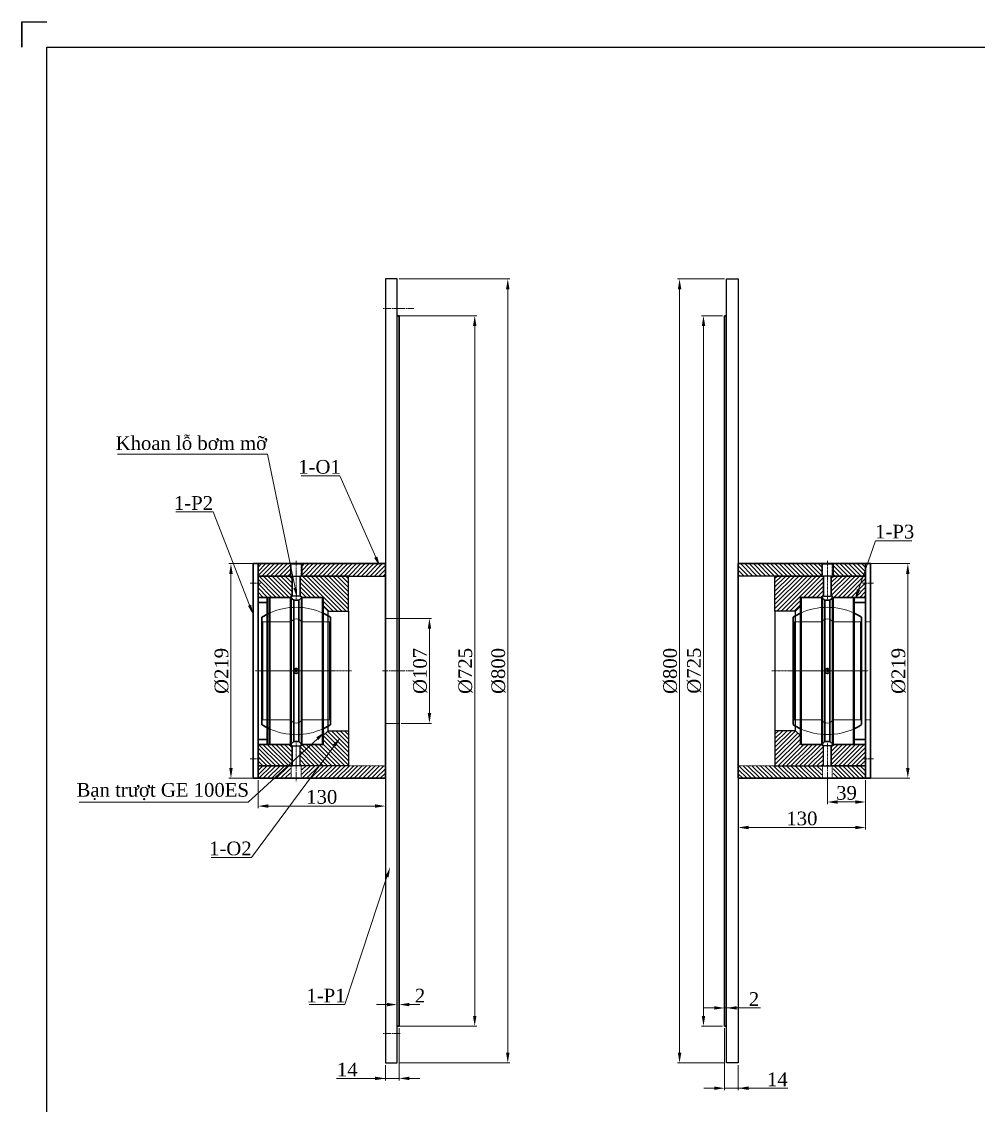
# Model space of a CAD drawing. Header units: inches. Extents: x 36705 to 45095, y -12195 to 29758.
# Drawn here: x 36886 to 37862, y 25065 to 26171 of the extents above; entities that cross this region are included whole.
import ezdxf

# ---------------------------------------------------------------- set-up
doc = ezdxf.new("R2010")
doc.units = ezdxf.units.IN
doc.header["$MEASUREMENT"] = 0
for name, pattern in [('AM_ISO08W050x2', [9, 6, -0.75, 1.5, -0.75]), ('CENTER', [2, 1.25, -0.25, 0.25, -0.25]), ('HIDDEN', [0.375, 0.25, -0.125])]:
    doc.linetypes.add(name, pattern=pattern)
doc.layers.get('Defpoints').update_dxf_attribs({"lineweight": 5})
for name, color, linetype, lineweight in [('1.  0.2', 7, 'Continuous', 25), ('2d ConnectionPoints', 7, 'Continuous', 50), ('AM_0', 7, 'Continuous', 30), ('AM_3', 6, 'HIDDEN', 15), ('AM_4', 3, 'Continuous', 15), ('AM_5', 3, 'Continuous', 15), ('AM_7', 4, 'CENTER', 15), ('AM_9', 253, 'Continuous', 0)]:
    doc.layers.add(name, color=color, linetype=linetype, lineweight=lineweight)
doc.layers.add('Không in', color=7, linetype='Continuous', lineweight=25, plot=False)
doc.layers.add('TEXT', color=20, linetype='Continuous')
doc.styles.add('Chu va so', font='arial.ttf')
doc.styles.get("Standard").update_dxf_attribs({"font": 'arial.ttf'})
doc.styles.add('TCVN', font='times.ttf')
doc.dimstyles.new('Hien', dxfattribs={"dimtxt": 20, "dimasz": 15, "dimexe": 3, "dimexo": 3, "dimgap": 3, "dimtad": 1, "dimtoh": 1, "dimdec": 0, "dimzin": 0, "dimdsep": 46, "dimtxsty": 'TCVN', "dimcen": 0, "dimclrd": 8, "dimclre": 250, "dimclrt": 41, "dimadec": 0, "dimazin": 0, "dimtfac": 1, "dimtdec": 0, "dimtofl": 0, "dimtmove": 1, "dimatfit": 3, "dimfxl": 1, "dimtolj": 1, "dimtzin": 0, "dimlwd": 9, "dimlwe": 9, "dimarcsym": 0})
doc.dimstyles.new('Hien$0', dxfattribs={"dimtxt": 20, "dimasz": 17, "dimexe": 3, "dimexo": 3, "dimgap": 3, "dimtad": 1, "dimtoh": 1, "dimdec": 0, "dimzin": 0, "dimdsep": 46, "dimtxsty": 'TCVN', "dimcen": 0.09, "dimclrd": 8, "dimclre": 252, "dimclrt": 41, "dimadec": 0, "dimazin": 0, "dimtfac": 1, "dimtdec": 0, "dimtofl": 0, "dimtmove": 0, "dimatfit": 3, "dimfxl": 1, "dimtolj": 1, "dimtzin": 0, "dimlwd": 9, "dimlwe": 9, "dimarcsym": 0})

# ---------------------------------------------------------------- blocks, each defined once
blk = doc.blocks.new('*D86')
at = {"color": 8, "lineweight": 9, "transparency": 16777216}
for p, q in [((37043.4, 25670.8), (37081.2, 25670.8)), ((37081.2, 25670.8), (37118.5, 25575.5))]:
    blk.add_line(p, q, dxfattribs=at)
at = {"color": 8, "transparency": 16777216}
blk.add_solid([(37120.1, 25576.1), (37116.9, 25574.9), (37122.3, 25565.7)], dxfattribs=at)
at = {"layer": 'Defpoints', "color": 0, "transparency": 16777216}
for p in [(37122.3, 25565.7), (37122.5, 25565.3)]:
    blk.add_point(p, dxfattribs=at)
at = {"color": 41, "transparency": 16777216, "insert": (37061.3, 25679.9), "char_height": 14, "attachment_point": 5, "style": 'TCVN'}
blk.add_mtext('\\A1;1-P2', dxfattribs=at)
blk = doc.blocks.new('*D87')
at = {"color": 8, "lineweight": 9, "transparency": 16777216}
for p, q in [((36983.7, 25729.8), (37136.7, 25729.8)), ((37136.7, 25729.8), (37165, 25593.4))]:
    blk.add_line(p, q, dxfattribs=at)
at = {"color": 8, "transparency": 16777216}
blk.add_solid([(37166.7, 25593.7), (37163.3, 25593), (37167.1, 25583.1)], dxfattribs=at)
at = {"layer": 'Defpoints', "color": 0, "transparency": 16777216}
for p in [(37167.1, 25583.1), (37167.2, 25582.6)]:
    blk.add_point(p, dxfattribs=at)
at = {"color": 41, "transparency": 16777216, "insert": (37059.1, 25740.9), "char_height": 14, "attachment_point": 5, "style": 'TCVN'}
blk.add_mtext('\\A1;Khoan lỗ bơm mỡ', dxfattribs=at)
blk = doc.blocks.new('*D157')
at = {"color": 250, "lineweight": 9, "transparency": 16777216}
for p, q in [((37271.3, 25871), (37350.4, 25871)), ((37271.3, 25146), (37350.4, 25146))]:
    blk.add_line(p, q, dxfattribs=at)
at = {"color": 8, "lineweight": 9, "transparency": 16777216}
blk.add_line((37348.3, 25860.5), (37348.3, 25156.5), dxfattribs=at)
at = {"color": 8, "transparency": 16777216}
for points in [[(37346.6, 25860.5), (37350.1, 25860.5), (37348.3, 25871)], [(37346.6, 25156.5), (37350.1, 25156.5), (37348.3, 25146)]]:
    blk.add_solid(points, dxfattribs=at)
at = {"layer": 'Defpoints', "color": 0, "transparency": 16777216}
for p in [(37269.2, 25871), (37269.2, 25146), (37348.3, 25146)]:
    blk.add_point(p, dxfattribs=at)
at = {"color": 41, "transparency": 16777216, "insert": (37338.9, 25508.5), "char_height": 14, "attachment_point": 5, "rotation": 90, "style": 'TCVN'}
blk.add_mtext('\\A1;%%C725', dxfattribs=at)
blk = doc.blocks.new('*D158')
at = {"color": 250, "lineweight": 9, "transparency": 16777216}
for p, q in [((37271.3, 25908.5), (37384.2, 25908.5)), ((37271.3, 25108.5), (37384.2, 25108.5))]:
    blk.add_line(p, q, dxfattribs=at)
at = {"color": 8, "lineweight": 9, "transparency": 16777216}
blk.add_line((37382.1, 25898), (37382.1, 25119), dxfattribs=at)
at = {"color": 8, "transparency": 16777216}
for points in [[(37380.3, 25898), (37383.8, 25898), (37382.1, 25908.5)], [(37380.3, 25119), (37383.8, 25119), (37382.1, 25108.5)]]:
    blk.add_solid(points, dxfattribs=at)
at = {"layer": 'Defpoints', "color": 0, "transparency": 16777216}
for p in [(37269.2, 25908.5), (37269.2, 25108.5), (37382.1, 25108.5)]:
    blk.add_point(p, dxfattribs=at)
at = {"color": 41, "transparency": 16777216, "insert": (37372.6, 25508.5), "char_height": 14, "attachment_point": 5, "rotation": 90, "style": 'TCVN'}
blk.add_mtext('\\A1;%%C800', dxfattribs=at)
blk = doc.blocks.new('*D88')
at = {"color": 250, "lineweight": 9, "transparency": 16777216}
for p, q in [((37133.9, 25618), (37097.4, 25618)), ((37136.1, 25399), (37097.4, 25399))]:
    blk.add_line(p, q, dxfattribs=at)
at = {"color": 8, "lineweight": 9, "transparency": 16777216}
blk.add_line((37099.5, 25607.5), (37099.5, 25409.5), dxfattribs=at)
at = {"color": 8, "transparency": 16777216}
for points in [[(37097.8, 25607.5), (37101.3, 25607.5), (37099.5, 25618)], [(37097.8, 25409.5), (37101.3, 25409.5), (37099.5, 25399)]]:
    blk.add_solid(points, dxfattribs=at)
at = {"layer": 'Defpoints', "color": 0, "transparency": 16777216}
for p in [(37136, 25618), (37099.5, 25399), (37138.2, 25399)]:
    blk.add_point(p, dxfattribs=at)
at = {"color": 41, "transparency": 16777216, "insert": (37090.1, 25508.5), "char_height": 14, "attachment_point": 5, "rotation": 90, "style": 'TCVN'}
blk.add_mtext('\\A1;%%C219', dxfattribs=at)
blk = doc.blocks.new('*D89')
at = {"color": 250, "lineweight": 9, "transparency": 16777216}
for p, q in [((37257.2, 25422.4), (37257.2, 25368.5)), ((37127.2, 25396.9), (37127.2, 25368.5))]:
    blk.add_line(p, q, dxfattribs=at)
at = {"color": 8, "lineweight": 9, "transparency": 16777216}
blk.add_line((37137.7, 25370.6), (37246.7, 25370.6), dxfattribs=at)
at = {"color": 8, "transparency": 16777216}
for points in [[(37137.7, 25372.4), (37137.7, 25368.9), (37127.2, 25370.6)], [(37246.7, 25372.4), (37246.7, 25368.9), (37257.2, 25370.6)]]:
    blk.add_solid(points, dxfattribs=at)
at = {"layer": 'Defpoints', "color": 0, "transparency": 16777216}
for p in [(37257.2, 25424.5), (37127.2, 25399), (37257.2, 25370.6)]:
    blk.add_point(p, dxfattribs=at)
at = {"color": 41, "transparency": 16777216, "insert": (37192.2, 25379.9), "char_height": 14, "attachment_point": 5, "style": 'TCVN'}
blk.add_mtext('\\A1;130', dxfattribs=at)
blk = doc.blocks.new('*D159')
at = {"color": 250, "lineweight": 9, "transparency": 16777216}
for p, q in [((37271.3, 25562), (37304.2, 25562)), ((37273.3, 25455), (37304.2, 25455))]:
    blk.add_line(p, q, dxfattribs=at)
at = {"color": 8, "lineweight": 9, "transparency": 16777216}
blk.add_line((37302.1, 25551.5), (37302.1, 25465.5), dxfattribs=at)
at = {"color": 8, "transparency": 16777216}
for points in [[(37300.4, 25551.5), (37303.9, 25551.5), (37302.1, 25562)], [(37300.4, 25465.5), (37303.9, 25465.5), (37302.1, 25455)]]:
    blk.add_solid(points, dxfattribs=at)
at = {"layer": 'Defpoints', "color": 0, "transparency": 16777216}
for p in [(37269.2, 25562), (37271.2, 25455), (37302.1, 25455)]:
    blk.add_point(p, dxfattribs=at)
at = {"color": 41, "transparency": 16777216, "insert": (37292.7, 25508.5), "char_height": 14, "attachment_point": 5, "rotation": 90, "style": 'TCVN'}
blk.add_mtext('\\A1;%%C107', dxfattribs=at)
blk = doc.blocks.new('*D160')
at = {"color": 8, "lineweight": 9, "transparency": 16777216}
for p, q in [((37258.7, 25168.1), (37248.2, 25168.1)), ((37281.7, 25168.1), (37292.2, 25168.1))]:
    blk.add_line(p, q, dxfattribs=at)
at = {"color": 250, "lineweight": 9, "transparency": 16777216}
for p, q in [((37269.2, 25148.1), (37269.2, 25170.2)), ((37271.2, 25148.1), (37271.2, 25170.2))]:
    blk.add_line(p, q, dxfattribs=at)
at = {"color": 8, "transparency": 16777216}
for points in [[(37258.7, 25169.8), (37258.7, 25166.3), (37269.2, 25168.1)], [(37281.7, 25169.8), (37281.7, 25166.3), (37271.2, 25168.1)]]:
    blk.add_solid(points, dxfattribs=at)
at = {"layer": 'Defpoints', "color": 0, "transparency": 16777216}
for p in [(37269.2, 25168.1), (37269.2, 25146), (37271.2, 25146)]:
    blk.add_point(p, dxfattribs=at)
at = {"color": 41, "transparency": 16777216, "insert": (37292.5, 25177.2), "char_height": 14, "attachment_point": 5, "style": 'TCVN'}
blk.add_mtext('\\A1;2', dxfattribs=at)
blk = doc.blocks.new('*D161')
at = {"color": 250, "lineweight": 9, "transparency": 16777216}
for p, q in [((37271.2, 25143.9), (37271.2, 25090.6)), ((37257.2, 25106.4), (37257.2, 25090.6))]:
    blk.add_line(p, q, dxfattribs=at)
at = {"color": 8, "lineweight": 9, "transparency": 16777216}
for p, q in [((37207.4, 25092.7), (37257.2, 25092.7)), ((37246.7, 25092.7), (37236.2, 25092.7)), ((37257.2, 25092.7), (37271.2, 25092.7)), ((37281.7, 25092.7), (37292.2, 25092.7))]:
    blk.add_line(p, q, dxfattribs=at)
at = {"color": 8, "transparency": 16777216}
for points in [[(37246.7, 25094.5), (37246.7, 25091), (37257.2, 25092.7)], [(37281.7, 25094.5), (37281.7, 25091), (37271.2, 25092.7)]]:
    blk.add_solid(points, dxfattribs=at)
at = {"layer": 'Defpoints', "color": 0, "transparency": 16777216}
for p in [(37271.2, 25146), (37257.2, 25108.5), (37271.2, 25092.7)]:
    blk.add_point(p, dxfattribs=at)
at = {"color": 41, "transparency": 16777216, "insert": (37218.2, 25101.8), "char_height": 14, "attachment_point": 5, "style": 'TCVN'}
blk.add_mtext('\\A1;14', dxfattribs=at)
blk = doc.blocks.new('*D90')
at = {"color": 8, "lineweight": 9, "transparency": 16777216}
for p, q in [((37215.6, 25168.2), (37258.7, 25298.3)), ((37179.4, 25168.2), (37215.6, 25168.2))]:
    blk.add_line(p, q, dxfattribs=at)
at = {"color": 8, "transparency": 16777216}
blk.add_solid([(37257.1, 25298.9), (37260.4, 25297.8), (37262, 25308.3)], dxfattribs=at)
at = {"layer": 'Defpoints', "color": 0, "transparency": 16777216}
for p in [(37262, 25308.3), (37262.2, 25308.8)]:
    blk.add_point(p, dxfattribs=at)
at = {"color": 41, "transparency": 16777216, "insert": (37196.5, 25177.3), "char_height": 14, "attachment_point": 5, "style": 'TCVN'}
blk.add_mtext('\\A1;1-P1', dxfattribs=at)
blk = doc.blocks.new('*D91')
at = {"color": 8, "lineweight": 9, "transparency": 16777216}
for p, q in [((37171.2, 25707.5), (37210.8, 25707.5)), ((37210.8, 25707.5), (37247.3, 25624.6))]:
    blk.add_line(p, q, dxfattribs=at)
at = {"color": 8, "transparency": 16777216}
blk.add_solid([(37248.9, 25625.3), (37245.7, 25623.9), (37251.6, 25615)], dxfattribs=at)
at = {"layer": 'Defpoints', "color": 0, "transparency": 16777216}
for p in [(37251.6, 25615), (37251.8, 25614.6)]:
    blk.add_point(p, dxfattribs=at)
at = {"color": 41, "transparency": 16777216, "insert": (37189.9, 25716.7), "char_height": 14, "attachment_point": 5, "style": 'TCVN'}
blk.add_mtext('\\A1;1-O1', dxfattribs=at)
blk = doc.blocks.new('*D92')
at = {"color": 8, "lineweight": 9, "transparency": 16777216}
for p, q in [((37120.6, 25318), (37205.1, 25432.4)), ((37079.3, 25318), (37120.6, 25318))]:
    blk.add_line(p, q, dxfattribs=at)
at = {"color": 8, "transparency": 16777216}
blk.add_solid([(37203.7, 25433.4), (37206.5, 25431.4), (37211.4, 25440.8)], dxfattribs=at)
at = {"layer": 'Defpoints', "color": 0, "transparency": 16777216}
for p in [(37211.4, 25440.8), (37211.7, 25441.2)]:
    blk.add_point(p, dxfattribs=at)
at = {"color": 41, "transparency": 16777216, "insert": (37098.9, 25327.3), "char_height": 14, "attachment_point": 5, "style": 'TCVN'}
blk.add_mtext('\\A1;1-O2', dxfattribs=at)
blk = doc.blocks.new('*D93')
at = {"color": 8, "lineweight": 9, "transparency": 16777216}
for p, q in [((37117.2, 25374.6), (37187.8, 25439.4)), ((36944.6, 25374.6), (37117.2, 25374.6))]:
    blk.add_line(p, q, dxfattribs=at)
at = {"color": 8, "transparency": 16777216}
blk.add_solid([(37186.6, 25440.7), (37188.9, 25438.1), (37195.5, 25446.5)], dxfattribs=at)
at = {"layer": 'Defpoints', "color": 0, "transparency": 16777216}
for p in [(37195.5, 25446.5), (37195.9, 25446.9)]:
    blk.add_point(p, dxfattribs=at)
at = {"color": 41, "transparency": 16777216, "insert": (37029.9, 25385.4), "char_height": 14, "attachment_point": 5, "style": 'TCVN'}
blk.add_mtext('\\A1;Bạn trượt GE 100ES', dxfattribs=at)
blk = doc.blocks.new('*D94')
at = {"color": 8, "lineweight": 9, "transparency": 16777216}
for p, q in [((37757.5, 25641.4), (37740.1, 25591.5)), ((37794.5, 25641.4), (37757.5, 25641.4))]:
    blk.add_line(p, q, dxfattribs=at)
at = {"color": 8, "transparency": 16777216}
blk.add_solid([(37738.4, 25592.1), (37741.8, 25591), (37736.6, 25581.6)], dxfattribs=at)
at = {"layer": 'Defpoints', "color": 0, "transparency": 16777216}
for p in [(37736.5, 25581.1), (37736.6, 25581.6)]:
    blk.add_point(p, dxfattribs=at)
at = {"color": 41, "transparency": 16777216, "insert": (37777, 25650.6), "char_height": 14, "attachment_point": 5, "style": 'TCVN'}
blk.add_mtext('\\A1;1-P3', dxfattribs=at)
blk = doc.blocks.new('*D166')
at = {"color": 250, "lineweight": 9, "transparency": 16777216}
for p, q in [((37601.2, 25871), (37579.7, 25871)), ((37601.2, 25146), (37579.7, 25146))]:
    blk.add_line(p, q, dxfattribs=at)
at = {"color": 8, "lineweight": 9, "transparency": 16777216}
blk.add_line((37581.8, 25156.5), (37581.8, 25860.5), dxfattribs=at)
at = {"color": 8, "transparency": 16777216}
for points in [[(37580.1, 25860.5), (37583.6, 25860.5), (37581.8, 25871)], [(37580.1, 25156.5), (37583.6, 25156.5), (37581.8, 25146)]]:
    blk.add_solid(points, dxfattribs=at)
at = {"layer": 'Defpoints', "color": 0, "transparency": 16777216}
for p in [(37581.8, 25871), (37603.3, 25871), (37603.3, 25146)]:
    blk.add_point(p, dxfattribs=at)
at = {"color": 41, "transparency": 16777216, "insert": (37572.4, 25508.8), "char_height": 14, "attachment_point": 5, "rotation": 90, "style": 'TCVN'}
blk.add_mtext('\\A1;%%C725', dxfattribs=at)
blk = doc.blocks.new('*D167')
at = {"color": 250, "lineweight": 9, "transparency": 16777216}
for p, q in [((37603.2, 25908.5), (37555.3, 25908.5)), ((37603.2, 25108.5), (37555.3, 25108.5))]:
    blk.add_line(p, q, dxfattribs=at)
at = {"color": 8, "lineweight": 9, "transparency": 16777216}
blk.add_line((37557.4, 25898), (37557.4, 25119), dxfattribs=at)
at = {"color": 8, "transparency": 16777216}
for points in [[(37555.7, 25898), (37559.2, 25898), (37557.4, 25908.5)], [(37555.7, 25119), (37559.2, 25119), (37557.4, 25108.5)]]:
    blk.add_solid(points, dxfattribs=at)
at = {"layer": 'Defpoints', "color": 0, "transparency": 16777216}
for p in [(37605.3, 25908.5), (37557.4, 25108.5), (37605.3, 25108.5)]:
    blk.add_point(p, dxfattribs=at)
at = {"color": 41, "transparency": 16777216, "insert": (37548, 25508.5), "char_height": 14, "attachment_point": 5, "rotation": 90, "style": 'TCVN'}
blk.add_mtext('\\A1;%%C800', dxfattribs=at)
blk = doc.blocks.new('*D168')
at = {"color": 8, "lineweight": 9, "transparency": 16777216}
for p, q in [((37592.8, 25164.6), (37582.3, 25164.6)), ((37603.3, 25164.6), (37605.3, 25164.6)), ((37640.1, 25164.6), (37605.3, 25164.6)), ((37615.8, 25164.6), (37626.3, 25164.6))]:
    blk.add_line(p, q, dxfattribs=at)
at = {"color": 250, "lineweight": 9, "transparency": 16777216}
for p, q in [((37603.3, 25148.1), (37603.3, 25166.7)), ((37605.3, 25148.1), (37605.3, 25166.7))]:
    blk.add_line(p, q, dxfattribs=at)
at = {"color": 8, "transparency": 16777216}
for points in [[(37592.8, 25166.4), (37592.8, 25162.9), (37603.3, 25164.6)], [(37615.8, 25166.4), (37615.8, 25162.9), (37605.3, 25164.6)]]:
    blk.add_solid(points, dxfattribs=at)
at = {"layer": 'Defpoints', "color": 0, "transparency": 16777216}
for p in [(37605.3, 25164.6), (37603.3, 25146), (37605.3, 25146)]:
    blk.add_point(p, dxfattribs=at)
at = {"color": 41, "transparency": 16777216, "insert": (37633.4, 25173.7), "char_height": 14, "attachment_point": 5, "style": 'TCVN'}
blk.add_mtext('\\A1;2', dxfattribs=at)
blk = doc.blocks.new('*D169')
at = {"color": 250, "lineweight": 9, "transparency": 16777216}
for p, q in [((37603.3, 25143.9), (37603.3, 25080.6)), ((37617.3, 25106.4), (37617.3, 25080.6))]:
    blk.add_line(p, q, dxfattribs=at)
at = {"color": 8, "lineweight": 9, "transparency": 16777216}
for p, q in [((37592.8, 25082.7), (37582.3, 25082.7)), ((37603.3, 25082.7), (37617.3, 25082.7)), ((37668, 25082.7), (37617.3, 25082.7)), ((37627.8, 25082.7), (37638.3, 25082.7))]:
    blk.add_line(p, q, dxfattribs=at)
at = {"color": 8, "transparency": 16777216}
for points in [[(37592.8, 25084.5), (37592.8, 25081), (37603.3, 25082.7)], [(37627.8, 25084.5), (37627.8, 25081), (37617.3, 25082.7)]]:
    blk.add_solid(points, dxfattribs=at)
at = {"layer": 'Defpoints', "color": 0, "transparency": 16777216}
for p in [(37603.3, 25146), (37617.3, 25108.5), (37617.3, 25082.7)]:
    blk.add_point(p, dxfattribs=at)
at = {"color": 41, "transparency": 16777216, "insert": (37657.2, 25091.8), "char_height": 14, "attachment_point": 5, "style": 'TCVN'}
blk.add_mtext('\\A1;14', dxfattribs=at)
blk = doc.blocks.new('*D173')
at = {"color": 250, "lineweight": 9, "transparency": 16777216}
for p, q in [((37617.3, 25405.6), (37617.3, 25346.6)), ((37747.3, 25396.9), (37747.3, 25346.6))]:
    blk.add_line(p, q, dxfattribs=at)
at = {"color": 8, "lineweight": 9, "transparency": 16777216}
blk.add_line((37627.8, 25348.7), (37736.8, 25348.7), dxfattribs=at)
at = {"color": 8, "transparency": 16777216}
for points in [[(37627.8, 25350.5), (37627.8, 25347), (37617.3, 25348.7)], [(37736.8, 25350.5), (37736.8, 25347), (37747.3, 25348.7)]]:
    blk.add_solid(points, dxfattribs=at)
at = {"layer": 'Defpoints', "color": 0, "transparency": 16777216}
for p in [(37617.3, 25407.7), (37747.3, 25399), (37747.3, 25348.7)]:
    blk.add_point(p, dxfattribs=at)
at = {"color": 41, "transparency": 16777216, "insert": (37682.3, 25357.9), "char_height": 14, "attachment_point": 5, "style": 'TCVN'}
blk.add_mtext('\\A1;130', dxfattribs=at)
blk = doc.blocks.new('*D111')
at = {"color": 250, "lineweight": 9, "transparency": 16777216}
for p, q in [((37708.3, 25403.2), (37708.3, 25372.7)), ((37747.3, 25396.9), (37747.3, 25372.7))]:
    blk.add_line(p, q, dxfattribs=at)
at = {"color": 8, "lineweight": 9, "transparency": 16777216}
blk.add_line((37736.8, 25374.8), (37718.8, 25374.8), dxfattribs=at)
at = {"color": 8, "transparency": 16777216}
for points in [[(37718.8, 25376.5), (37718.8, 25373), (37708.3, 25374.8)], [(37736.8, 25376.5), (37736.8, 25373), (37747.3, 25374.8)]]:
    blk.add_solid(points, dxfattribs=at)
at = {"layer": 'Defpoints', "color": 0, "transparency": 16777216}
for p in [(37708.3, 25405.3), (37747.3, 25399), (37708.3, 25374.8)]:
    blk.add_point(p, dxfattribs=at)
at = {"color": 41, "transparency": 16777216, "insert": (37727.8, 25384), "char_height": 14, "attachment_point": 5, "style": 'TCVN'}
blk.add_mtext('\\A1;39', dxfattribs=at)
blk = doc.blocks.new('*D112')
at = {"color": 250, "lineweight": 9, "transparency": 16777216}
for p, q in [((37676, 25618), (37792.5, 25618)), ((37739.9, 25399), (37792.5, 25399))]:
    blk.add_line(p, q, dxfattribs=at)
at = {"color": 8, "lineweight": 9, "transparency": 16777216}
blk.add_line((37790.4, 25607.5), (37790.4, 25409.5), dxfattribs=at)
at = {"color": 8, "transparency": 16777216}
for points in [[(37788.6, 25607.5), (37792.1, 25607.5), (37790.4, 25618)], [(37788.6, 25409.5), (37792.1, 25409.5), (37790.4, 25399)]]:
    blk.add_solid(points, dxfattribs=at)
at = {"layer": 'Defpoints', "color": 0, "transparency": 16777216}
for p in [(37673.9, 25618), (37737.8, 25399), (37790.4, 25399)]:
    blk.add_point(p, dxfattribs=at)
at = {"color": 41, "transparency": 16777216, "insert": (37781, 25508.5), "char_height": 14, "attachment_point": 5, "rotation": 90, "style": 'TCVN'}
blk.add_mtext('\\A1;%%C219', dxfattribs=at)
blk = doc.blocks.new('1_GE_100_ES_2RS_ir_0_in_SKF_GE_100_ES_2RS_4')
at = {"layer": 'AM_0'}
for p, q in [((-35, 54.8), (-35, -54.8)), ((35, 54.8), (35, -54.8))]:
    blk.add_line(p, q, dxfattribs=at)
for start, end in [(115.029, 122.579), (57.421, 64.971), (237.421, 244.971), (295.029, 302.579)]:
    blk.add_arc((0, 0), 65, start, end, dxfattribs=at)
at = {"layer": 'AM_7'}
blk.add_line((-38.5, 0), (38.5, 0), dxfattribs=at)
at = {"layer": 'AM_9'}
for p, q in [((-5.7, 50), (-34, 50)), ((-34, 50), (-34, -50)), ((-5.7, 50), (-5.7, -50)), ((34, 50), (5.7, 50)), ((5.7, 50), (5.7, -50)), ((34, 50), (34, -50)), ((-34, -50), (-5.7, -50)), ((5.7, -50), (34, -50))]:
    blk.add_line(p, q, dxfattribs=at)
for centre, radius, start, end in [((0, 0), 65, 64.971, 115.029), ((-34, 51), 1, 180, 270), ((0, 46.5), 6.64, 31.7187, 148.2813), ((34, 51), 1, 270, 360), ((0, 0), 2.5, 176.547, 191.5772), ((0, 0), 2.5, 74.2513, 90), ((0, 0), 2.5, 348.4479, 2.5024), ((-34, -51), 1, 90, 180), ((0, -46.5), 6.64, 211.7187, 328.2813), ((34, -51), 1, 0, 90), ((0, 0), 65, 244.971, 295.029)]:
    blk.add_arc(centre, radius, start, end, dxfattribs=at)
blk = doc.blocks.new('2_GE_100_ES_2RS_or_0_in_SKF_GE_100_ES_2RS_4')
at = {"layer": 'AM_0'}
for p, q in [((-27.5, 74), (-27.5, -74)), ((-5.8, 75), (-26.5, 75)), ((-2.5, 72.1), (-5.8, 75)), ((-5.8, 75), (-5.8, -75)), ((2.5, 72.1), (-2.5, 72.1)), ((-2.5, 72.1), (-2.5, -72.1)), ((5.8, 75), (2.5, 72.1)), ((2.5, 72.1), (2.5, -72.1)), ((5.8, 75), (5.8, -75)), ((26.5, 75), (5.8, 75)), ((27.5, 74), (27.5, -74)), ((-26.5, -75), (-5.8, -75)), ((-5.8, -75), (-2.5, -72.1)), ((-2.5, -72.1), (2.5, -72.1)), ((2.5, -72.1), (5.8, -75)), ((5.8, -75), (26.5, -75))]:
    blk.add_line(p, q, dxfattribs=at)
for points in [[(-2.5, 0), (-2.5, 0), (-2.5, 0.4), (-2.4, 0.9), (-2.2, 1.2), (-1.9, 1.6), (-1.6, 1.9), (-1.3, 2.1), (-0.9, 2.3), (-0.5, 2.4), (0, 2.5), (0.4, 2.5), (0.8, 2.4), (1.2, 2.2), (1.6, 2), (1.9, 1.7), (2.1, 1.3), (2.3, 1), (2.4, 0.5), (2.5, 0)], [(2.5, 0), (2.5, -0.3), (2.4, -0.7), (2.2, -1.1), (2, -1.5), (1.8, -1.8), (1.4, -2), (1.1, -2.3), (0.7, -2.4), (0.3, -2.5), (-0.2, -2.5), (-0.6, -2.4), (-1, -2.3), (-1.3, -2.1), (-1.7, -1.9), (-2, -1.5), (-2.2, -1.2), (-2.4, -0.8), (-2.5, -0.4), (-2.5, 0)]]:
    blk.add_lwpolyline(points, dxfattribs=at)
for centre, start, end in [((-26.5, 74), 90, 180), ((26.5, 74), 0, 90), ((-26.5, -74), 180, 270), ((26.5, -74), 270, 360)]:
    blk.add_arc(centre, 1, start, end, dxfattribs=at)
at = {"layer": 'AM_4'}
for p, q in [((-26.5, 75), (-26.5, -75)), ((26.5, 75), (26.5, -75))]:
    blk.add_line(p, q, dxfattribs=at)
at = {"layer": 'AM_9'}
for start, end in [(64.971, 115.029), (244.971, 295.029)]:
    blk.add_arc((0, 0), 65, start, end, dxfattribs=at)
blk = doc.blocks.new('LK')
at = {"layer": '2d ConnectionPoints'}
blk.add_point((22303.5, 33830.6), dxfattribs=at)
blk.add_point((22303.5, 33830.6), dxfattribs=at)
for name in ['2_GE_100_ES_2RS_or_0_in_SKF_GE_100_ES_2RS_4', '1_GE_100_ES_2RS_ir_0_in_SKF_GE_100_ES_2RS_4']:
    blk.add_blockref(name, (22303.5, 33830.6))
blk = doc.blocks.new('klfjds')
at = {"true_color": 0xf1eb1f}
h = blk.add_hatch(dxfattribs=at)
h.set_pattern_fill('ANSI31', color=2, scale=25, angle=90)
h.paths.add_polyline_path([(6021.4, 33210.6), (6021.4, 33197.9), (6106.6, 33197.9), (6106.6, 33210.6)])
h.paths.add_polyline_path([(6118.2, 33210.6), (6118.2, 33197.9), (6151.4, 33197.9), (6151.4, 33210.6)])
at = {"true_color": 0xcd2027}
h = blk.add_hatch(dxfattribs=at)
h.set_pattern_fill('ANSI31', color=242, scale=25)
edge = h.paths.add_edge_path()
edge.add_spline(control_points=[(6108.4, 33197.8), (6108.2, 33197.8), (6108, 33197.9), (6107.6, 33197.9), (6107.4, 33197.9), (6107.4, 33197.9)], knot_values=[2.26088, 2.26088, 2.26088, 2.26088, 2.379631, 2.379631, 2.568038, 2.568038, 2.568038, 2.568038], degree=3, periodic=0)
edge.add_line((6107.4, 33197.9), (6058.9, 33197.9))
edge.add_line((6058.9, 33197.9), (6058.9, 33162.1))
edge.add_line((6058.9, 33162.1), (6079.9, 33162.1))
edge.add_line((6079.9, 33162.1), (6084.9, 33167.1))
edge.add_line((6084.9, 33167.1), (6084.9, 33174.1))
edge.add_line((6084.9, 33174.1), (6084.9, 33176.1))
edge.add_line((6084.9, 33176.1), (6107.4, 33176.1))
edge.add_line((6107.4, 33176.1), (6107.4, 33177.6))
edge.add_line((6107.4, 33177.6), (6108.4, 33177.6))
edge.add_line((6108.4, 33177.6), (6108.4, 33197.8))
edge = h.paths.add_edge_path()
edge.add_spline(control_points=[(6117.4, 33197.9), (6117.4, 33197.9), (6117.3, 33197.9), (6116.9, 33197.9), (6116.7, 33197.8), (6116.4, 33197.8)], knot_values=[0.446468, 0.446468, 0.446468, 0.446468, 0.634867, 0.634867, 0.753618, 0.753618, 0.753618, 0.753618], degree=3, periodic=0)
edge.add_line((6116.4, 33197.8), (6116.4, 33177.6))
edge.add_line((6116.4, 33177.6), (6117.4, 33177.6))
edge.add_line((6117.4, 33177.6), (6117.4, 33176.1))
edge.add_line((6117.4, 33176.1), (6151.4, 33176.1))
edge.add_line((6151.4, 33176.1), (6151.4, 33197.9))
edge.add_line((6151.4, 33197.9), (6117.4, 33197.9))
edge = h.paths.add_edge_path()
edge.add_spline(control_points=[(6107.4, 33004.3), (6107.4, 33004.3), (6107.6, 33004.3), (6108, 33004.3), (6108.2, 33004.3), (6108.4, 33004.4)], knot_values=[0.446468, 0.446468, 0.446468, 0.446468, 0.634875, 0.634875, 0.753627, 0.753627, 0.753627, 0.753627], degree=3, periodic=0)
edge.add_line((6108.4, 33004.4), (6108.4, 33024.6))
edge.add_line((6108.4, 33024.6), (6107.4, 33024.6))
edge.add_line((6107.4, 33024.6), (6107.4, 33026.1))
edge.add_line((6107.4, 33026.1), (6084.9, 33026.1))
edge.add_line((6084.9, 33026.1), (6084.9, 33028.1))
edge.add_line((6084.9, 33028.1), (6084.9, 33035.1))
edge.add_line((6084.9, 33035.1), (6079.9, 33040.1))
edge.add_line((6079.9, 33040.1), (6058.9, 33040.1))
edge.add_line((6058.9, 33040.1), (6058.9, 33035.1))
edge.add_line((6058.9, 33035.1), (6058.9, 33004.3))
edge.add_line((6058.9, 33004.3), (6107.4, 33004.3))
edge = h.paths.add_edge_path()
edge.add_spline(control_points=[(6116.4, 33004.4), (6116.7, 33004.3), (6116.9, 33004.3), (6117.3, 33004.3), (6117.4, 33004.3), (6117.4, 33004.3)], knot_values=[2.26088, 2.26088, 2.26088, 2.26088, 2.379631, 2.379631, 2.568038, 2.568038, 2.568038, 2.568038], degree=3, periodic=0)
edge.add_line((6117.4, 33004.3), (6151.4, 33004.3))
edge.add_line((6151.4, 33004.3), (6151.4, 33026.1))
edge.add_line((6151.4, 33026.1), (6117.4, 33026.1))
edge.add_line((6117.4, 33026.1), (6117.4, 33024.6))
edge.add_line((6117.4, 33024.6), (6116.4, 33024.6))
edge.add_line((6116.4, 33024.6), (6116.4, 33004.4))
at = {"true_color": 0xf1eb1f}
h = blk.add_hatch(dxfattribs=at)
h.set_pattern_fill('ANSI31', color=2, scale=25, angle=90)
h.paths.add_polyline_path([(6106.6, 32991.6), (6021.4, 32991.6), (6021.4, 33004.3), (6106.6, 33004.3)])
h.paths.add_polyline_path([(6151.4, 32991.6), (6118.2, 32991.6), (6118.2, 33004.3), (6151.4, 33004.3)])
at = {"ltscale": 0.02}
for p, q in [((6108.4, 33177.6), (6108.4, 33197.9)), ((6116.4, 33177.6), (6116.4, 33197.9)), ((6151.4, 33197.9), (6116.4, 33197.9)), ((6151.4, 33197.9), (6151.4, 33004.3)), ((6107.4, 33176.1), (6084.9, 33176.1)), ((6084.9, 33026.1), (6084.9, 33176.1)), ((6107.4, 33177.6), (6107.4, 33024.6)), ((6108.4, 33177.6), (6107.4, 33177.6)), ((6117.4, 33177.6), (6116.4, 33177.6)), ((6117.4, 33177.6), (6117.4, 33024.6)), ((6151.4, 33176.1), (6117.4, 33176.1)), ((6107.4, 33026.1), (6084.9, 33026.1)), ((6108.4, 33024.6), (6107.4, 33024.6)), ((6108.4, 33004.3), (6108.4, 33024.6)), ((6116.4, 33004.3), (6116.4, 33024.6)), ((6117.4, 33024.6), (6116.4, 33024.6)), ((6151.4, 33026.1), (6117.4, 33026.1)), ((6151.4, 33004.3), (6116.4, 33004.3))]:
    blk.add_line(p, q, dxfattribs=at)
for p, q in [((6058.9, 33162.1), (6058.9, 33037.1)), ((6079.9, 33162.1), (6084.9, 33167.1)), ((6079.9, 33040.1), (6079.9, 33162.1)), ((6079.9, 33040.1), (6084.9, 33035.1))]:
    blk.add_line(p, q)
for points in [[(6021.4, 33210.6), (6106.6, 33210.6), (6106.6, 33197.9), (6021.4, 33197.9)], [(6151.4, 33210.6), (6118.2, 33210.6), (6118.2, 33197.9), (6151.4, 33197.9)]]:
    blk.add_lwpolyline(points, close=True)
for points in [[(6080, 33162.1), (6058.9, 33162.1), (6058.9, 33197.9), (6108.4, 33197.9), (6108.4, 33177.6), (6107.4, 33177.6), (6107.4, 33176.1), (6084.9, 33176.1), (6084.9, 33174.1), (6084.9, 33174.1), (6084.9, 33165.1)], [(6151.4, 33197.9), (6116.4, 33197.9)], [(6079.9, 33040.1), (6058.9, 33040.1), (6058.9, 33004.3), (6108.4, 33004.3), (6108.4, 33024.6), (6107.4, 33024.6), (6107.4, 33026.1), (6084.9, 33026.1), (6084.9, 33028.1), (6084.9, 33028.1), (6084.9, 33037.1)]]:
    blk.add_lwpolyline(points, dxfattribs=at)
for points, knots in [([(6116.4, 33197.9), (6116.4, 33197.9), (6116.3, 33197.9), (6115.9, 33197.9), (6115.6, 33197.9), (6114.9, 33197.8), (6114.5, 33197.8), (6113.5, 33197.8), (6112.9, 33197.8), (6111.9, 33197.8), (6111.4, 33197.8), (6110.4, 33197.8), (6110, 33197.8), (6109.2, 33197.9), (6108.9, 33197.9), (6108.5, 33197.9), (6108.4, 33197.9), (6108.4, 33197.9)], [0.602832, 0.602832, 0.602832, 0.602832, 0.75354, 0.75354, 0.904248, 0.904248, 1.054956, 1.054956, 1.205664, 1.205664, 1.356372, 1.356372, 1.50708, 1.50708, 1.657788, 1.657788, 1.808496, 1.808496, 1.808496, 1.808496]), ([(6108.4, 33177.6), (6108.4, 33177.6), (6108.5, 33177.6), (6108.9, 33177.6), (6109.2, 33177.5), (6110, 33177.5), (6110.4, 33177.5), (6111.4, 33177.5), (6111.9, 33177.4), (6112.9, 33177.4), (6113.5, 33177.5), (6114.5, 33177.5), (6114.9, 33177.5), (6115.6, 33177.5), (6115.9, 33177.6), (6116.3, 33177.6), (6116.4, 33177.6), (6116.4, 33177.6)], [0.602936, 0.602936, 0.602936, 0.602936, 0.753669, 0.753669, 0.904403, 0.904403, 1.055137, 1.055137, 1.205871, 1.205871, 1.356605, 1.356605, 1.507339, 1.507339, 1.658073, 1.658073, 1.808807, 1.808807, 1.808807, 1.808807]), ([(6116.4, 33024.6), (6116.4, 33024.6), (6116.3, 33024.6), (6115.9, 33024.6), (6115.6, 33024.6), (6114.9, 33024.7), (6114.5, 33024.7), (6113.5, 33024.7), (6112.9, 33024.7), (6111.9, 33024.7), (6111.4, 33024.7), (6110.4, 33024.7), (6110, 33024.7), (6109.2, 33024.6), (6108.9, 33024.6), (6108.5, 33024.6), (6108.4, 33024.6), (6108.4, 33024.6)], [0.602936, 0.602936, 0.602936, 0.602936, 0.753669, 0.753669, 0.904403, 0.904403, 1.055137, 1.055137, 1.205871, 1.205871, 1.356605, 1.356605, 1.507339, 1.507339, 1.658073, 1.658073, 1.808807, 1.808807, 1.808807, 1.808807]), ([(6108.4, 33004.3), (6108.4, 33004.3), (6108.5, 33004.3), (6108.9, 33004.3), (6109.2, 33004.3), (6110, 33004.4), (6110.4, 33004.4), (6111.4, 33004.4), (6111.9, 33004.4), (6112.9, 33004.4), (6113.5, 33004.4), (6114.5, 33004.4), (6114.9, 33004.4), (6115.6, 33004.3), (6115.9, 33004.3), (6116.3, 33004.3), (6116.4, 33004.3), (6116.4, 33004.3)], [0.602832, 0.602832, 0.602832, 0.602832, 0.75354, 0.75354, 0.904248, 0.904248, 1.054956, 1.054956, 1.205664, 1.205664, 1.356372, 1.356372, 1.50708, 1.50708, 1.657788, 1.657788, 1.808496, 1.808496, 1.808496, 1.808496])]:
    blk.add_open_spline(points, degree=3, knots=knots, dxfattribs=at)
at = {"layer": 'AM_0'}
for p, q in [((6124.4, 33210.6), (6021.4, 33210.6)), ((6107.4, 33210.6), (6021.4, 33210.6)), ((6021.4, 33210.6), (6021.4, 32991.6)), ((6151.4, 33210.6), (6117.4, 33210.6)), ((6151.4, 33210.6), (6151.4, 32991.6)), ((6107.4, 32991.6), (6021.4, 32991.6)), ((6151.4, 32991.6), (6117.4, 32991.6))]:
    blk.add_line(p, q, dxfattribs=at)
blk.add_lwpolyline([(6116.4, 33197.9), (6116.4, 33177.6), (6117.4, 33177.6), (6117.4, 33176.1), (6151.4, 33176.1), (6151.4, 33197.9)], dxfattribs=at)
blk.add_lwpolyline([(6151.4, 33026.1), (6117.4, 33026.1), (6117.4, 33024.6), (6116.4, 33024.6), (6116.4, 33004.3), (6151.4, 33004.3)], close=True, dxfattribs=at)
for points, knots in [([(6112.4, 33210.4), (6111.8, 33210.4), (6111.1, 33210.5), (6109.9, 33210.5), (6109.3, 33210.5), (6108.5, 33210.5), (6108.1, 33210.6), (6107.6, 33210.6), (6107.4, 33210.6), (6107.4, 33210.6)], [0, 0, 0, 0, 0.1883912, 0.1883912, 0.3767823, 0.3767823, 0.5651734, 0.5651734, 0.7535645, 0.7535645, 0.7535645, 0.7535645]), ([(6117.4, 33210.6), (6117.4, 33210.6), (6117.3, 33210.6), (6116.8, 33210.6), (6116.4, 33210.5), (6115.5, 33210.5), (6115, 33210.5), (6113.7, 33210.5), (6113.1, 33210.4), (6112.4, 33210.4)], [2.2606934, 2.2606934, 2.2606934, 2.2606934, 2.4490845, 2.4490845, 2.6374756, 2.6374756, 2.8258667, 2.8258667, 3.0142579, 3.0142579, 3.0142579, 3.0142579]), ([(6107.4, 32991.6), (6107.4, 32991.6), (6107.6, 32991.6), (6108.1, 32991.6), (6108.5, 32991.7), (6109.3, 32991.7), (6109.9, 32991.7), (6111.1, 32991.7), (6111.8, 32991.7), (6112.4, 32991.7)], [2.2606934, 2.2606934, 2.2606934, 2.2606934, 2.4490845, 2.4490845, 2.6374756, 2.6374756, 2.8258667, 2.8258667, 3.0142579, 3.0142579, 3.0142579, 3.0142579]), ([(6112.4, 32991.7), (6113.1, 32991.7), (6113.7, 32991.7), (6115, 32991.7), (6115.5, 32991.7), (6116.4, 32991.7), (6116.8, 32991.6), (6117.3, 32991.6), (6117.4, 32991.6), (6117.4, 32991.6)], [0, 0, 0, 0, 0.1883912, 0.1883912, 0.3767823, 0.3767823, 0.5651734, 0.5651734, 0.7535645, 0.7535645, 0.7535645, 0.7535645])]:
    blk.add_open_spline(points, degree=3, knots=knots, dxfattribs=at)
at = {"layer": 'AM_3', "ltscale": 0.02}
for p, q in [((6107.4, 33210.6), (6107.4, 33197.9)), ((6117.4, 33210.6), (6117.4, 33197.9)), ((6124.4, 33197.9), (6021.4, 33197.9)), ((6107.4, 33197.9), (6021.4, 33197.9)), ((6151.4, 33197.9), (6117.4, 33197.9)), ((6107.4, 33004.3), (6021.4, 33004.3)), ((6107.4, 33004.3), (6107.4, 32991.6)), ((6117.4, 33004.3), (6117.4, 32991.6)), ((6151.4, 33004.3), (6117.4, 33004.3))]:
    blk.add_line(p, q, dxfattribs=at)
at = {"layer": 'AM_3', "ltscale": 0.02027}
for points, knots in [([(6107.4, 33197.9), (6107.4, 33197.9), (6107.6, 33197.9), (6108.1, 33197.9), (6108.5, 33197.8), (6109.3, 33197.8), (6109.9, 33197.8), (6111.1, 33197.7), (6111.8, 33197.7), (6112.4, 33197.7)], [2.2608796, 2.2608796, 2.2608796, 2.2608796, 2.4492861, 2.4492861, 2.6376927, 2.6376927, 2.8260994, 2.8260994, 3.0145061, 3.0145061, 3.0145061, 3.0145061]), ([(6112.4, 33197.7), (6113.1, 33197.7), (6113.7, 33197.7), (6115, 33197.8), (6115.5, 33197.8), (6116.4, 33197.8), (6116.8, 33197.9), (6117.3, 33197.9), (6117.4, 33197.9), (6117.4, 33197.9)], [0, 0, 0, 0, 0.1884067, 0.1884067, 0.3768134, 0.3768134, 0.56522, 0.56522, 0.7536265, 0.7536265, 0.7536265, 0.7536265]), ([(6112.4, 33004.5), (6111.8, 33004.5), (6111.1, 33004.5), (6109.9, 33004.4), (6109.3, 33004.4), (6108.5, 33004.4), (6108.1, 33004.3), (6107.6, 33004.3), (6107.4, 33004.3), (6107.4, 33004.3)], [0, 0, 0, 0, 0.1884067, 0.1884067, 0.3768134, 0.3768134, 0.56522, 0.56522, 0.7536265, 0.7536265, 0.7536265, 0.7536265]), ([(6117.4, 33004.3), (6117.4, 33004.3), (6117.3, 33004.3), (6116.8, 33004.3), (6116.4, 33004.4), (6115.5, 33004.4), (6115, 33004.4), (6113.7, 33004.5), (6113.1, 33004.5), (6112.4, 33004.5)], [2.2608796, 2.2608796, 2.2608796, 2.2608796, 2.4492861, 2.4492861, 2.6376927, 2.6376927, 2.8260994, 2.8260994, 3.0145061, 3.0145061, 3.0145061, 3.0145061])]:
    blk.add_open_spline(points, degree=3, knots=knots, dxfattribs=at)
at = {"layer": 'AM_7', "linetype": 'AM_ISO08W050x2'}
for p, q in [((6112.4, 33213.6), (6112.4, 33194.9)), ((6112.4, 33007.3), (6112.4, 32988.6))]:
    blk.add_line(p, q, dxfattribs=at)
at = {"layer": 'AM_7', "ltscale": 0.005}
for p, q in [((6112.4, 33202.5), (6112.4, 33174.4)), ((6112.4, 33001.4), (6112.4, 33027.7))]:
    blk.add_line(p, q, dxfattribs=at)
at = {"layer": 'AM_7', "ltscale": 0.01}
blk.add_line((6055.9, 33101.1), (6154.4, 33101.1), dxfattribs=at)
blk = doc.blocks.new('fhds')
at = {"layer": 'AM_0'}
for p, q in [((15753.3, 29749), (15753.3, 29858.5)), ((15753.3, 29858.5), (15758.3, 29858.5)), ((15758.3, 29858.5), (15758.3, 29824)), ((15758.3, 29858.5), (15758.3, 29679)), ((15758.3, 29824), (15767.8, 29824)), ((15767.8, 29674), (15767.8, 29824)), ((15758.3, 29819), (15767.8, 29819)), ((15753.3, 29639.5), (15753.3, 29749)), ((15758.3, 29679), (15767.8, 29679)), ((15758.3, 29674), (15767.8, 29674)), ((15758.3, 29674), (15758.3, 29639.5)), ((15753.3, 29639.5), (15758.3, 29639.5))]:
    blk.add_line(p, q, dxfattribs=at)
at = {"layer": 'AM_7', "linetype": 'AM_ISO08W050x2'}
for p, q in [((15750.3, 29838.5), (15761.3, 29838.5)), ((15750.3, 29659.5), (15761.3, 29659.5))]:
    blk.add_line(p, q, dxfattribs=at)
at = {"xscale": -1}
for name, p in [('klfjds', (21909.7, -3352.1)), ('LK', (38100.8, -4081.6))]:
    blk.add_blockref(name, p, dxfattribs=at)
blk = doc.blocks.new('lkfjd')
at = {"layer": 'AM_0'}
for p, q in [((6777.4, 33210.6), (6772.4, 33210.6)), ((6772.4, 33210.6), (6772.4, 33176.1)), ((6772.4, 33210.6), (6772.4, 33031.1)), ((6777.4, 33101.1), (6777.4, 33210.6)), ((6760.9, 33026.1), (6760.9, 33176.1)), ((6772.4, 33176.1), (6760.9, 33176.1)), ((6772.4, 33171.1), (6760.9, 33171.1)), ((6777.4, 32991.6), (6777.4, 33101.1)), ((6772.4, 33031.1), (6760.9, 33031.1)), ((6772.4, 33026.1), (6760.9, 33026.1)), ((6772.4, 33026.1), (6772.4, 32991.6)), ((6777.4, 32991.6), (6772.4, 32991.6))]:
    blk.add_line(p, q, dxfattribs=at)
at = {"layer": 'AM_3', "ltscale": 0.02}
for p, q in [((6777.4, 33151.1), (6772.4, 33151.1)), ((6777.4, 33051.1), (6772.4, 33051.1))]:
    blk.add_line(p, q, dxfattribs=at)
at = {"layer": 'AM_7', "linetype": 'AM_ISO08W050x2'}
for p, q in [((6780.4, 33190.6), (6769.4, 33190.6)), ((6780.4, 33011.6), (6769.4, 33011.6))]:
    blk.add_line(p, q, dxfattribs=at)
blk = doc.blocks.new('lkfjsd')
for name, p in [('klfjds', (0, 0)), ('lkfjd', (-621, 0)), ('LK', (-16191.1, -729.5))]:
    blk.add_blockref(name, p)
blk = doc.blocks.new('KHUNG TEN A4 - TD - 13.2.2023')
for p, q in [((0, 216), (0, 213)), ((0, 213), (0, 216)), ((0, 216), (3, 216))]:
    blk.add_line(p, q)
blk.add_lwpolyline([(3, 213), (300, 213), (300, 3), (3, 3)], close=True)
at = {"layer": '1.  0.2'}
blk.add_line((0, 216), (0, 213), dxfattribs=at)
at = {"layer": 'Không in'}
blk.add_lwpolyline([(0, 216), (3, 216)], dxfattribs=at)
at = {"width": 0.85}
for tag, p in [('REV4', (226.38, 94.23)), ('NGAY_REV04', (229.9, 94.23)), ('DESCRIPTION_4', (241.49, 94.23, 0)), ('DESCRIPTION_3', (241.49, 89.23, 0)), ('DESCRIPTION_2', (241.49, 84.23, 0)), ('DESCRIPTION_1', (241.49, 79.23, 0)), ('DESCRIPTION_0', (241.49, 74.23, 0))]:
    blk.add_attdef(tag, p, '', height=1.5, dxfattribs=at)
at = {"layer": 'TEXT', "ltscale": 0.1, "style": 'Chu va so'}
for tag, p, height, width in [('REV3', (226.38, 89.23), 1.5, 0.85), ('NGAY_REV03', (229.9, 89.23), 1.5, 0.85), ('REV2', (226.38, 84.23), 1.5, 0.85), ('NGAY_REV02', (229.9, 84.23), 1.5, 0.85), ('REV1', (226.38, 79.23), 1.5, 0.85), ('NGAY_REV01', (229.9, 79.23), 1.5, 0.85), ('REV0', (226.38, 74.23), 1.5, 0.85), ('NGAY_REV0', (229.9, 74.23), 1.5, 0.85), ('NGUOI_VE', (252.6, 69.23), 1.5, 0.85), ('NGUOI_KIEM_1', (264.6, 69.23), 1.5, 0.9), ('NGUOI_KIEM_2', (276.6, 69.23), 1.5, 0.9), ('STT-BV', (232.09, 3.98), 2, 0.85)]:
    blk.add_attdef(tag, p, '', height=height, dxfattribs=dict(at, width=width))
at = {"layer": 'TEXT', "ltscale": 0.1, "width": 0.85}
blk.add_attdef('NGUOI_DUYET', (288.6, 69.23), '', height=1.5, dxfattribs=at)
at = {"layer": 'TEXT', "lineweight": 25, "ltscale": 0.1, "style": 'Chu va so'}
for tag, p, height in [('PROJECT_CODE', (231.95, 28.65), 3.6), ('TITLE1', (231.95, 19.98), 2), ('TITLE2', (231.95, 16.05), 2), ('TITLE3', (231.95, 12.12), 2)]:
    blk.add_attdef(tag, p, '', height=height, dxfattribs=at)
at = {"layer": 'TEXT', "ltscale": 0.1, "style": 'Chu va so'}
for tag, p in [('A4_A4', (292.03, 6, 0)), ('REV.', (297.2, 6, 0))]:
    blk.add_attdef(tag, p, '', height=1.5, dxfattribs=at)

msp = doc.modelspace()

# ---------------------------------------------------------------- linework, layer by layer
at = {"ltscale": 0.02}
for p, q in [((37271.15162, 25145.96972), (37269.15162, 25145.96972)), ((37603.29226, 25145.96972), (37605.29226, 25145.96972))]:
    msp.add_line(p, q, dxfattribs=at)
for points in [[(37257.15162, 25908.48203), (37257.15162, 25108.48203), (37269.15162, 25108.48203), (37269.15162, 25908.48203)], [(37617.29226, 25908.48203), (37617.29226, 25108.48203), (37605.29226, 25108.48203), (37605.29226, 25908.48203)]]:
    msp.add_lwpolyline(points, close=True)
for points in [[(37269.15162, 25145.96972), (37271.15162, 25145.96972), (37271.15162, 25870.99435), (37269.15162, 25870.99435)], [(37605.29226, 25145.96972), (37603.29226, 25145.96972), (37603.29226, 25870.99435), (37605.29226, 25870.99435)]]:
    msp.add_lwpolyline(points)
for points in [[(37271.15162, 25870.99435), (37269.15162, 25870.99435), (37271.15162, 25870.99435), (37271.15162, 25145.96972)], [(37603.29226, 25870.99435), (37605.29226, 25870.99435), (37603.29226, 25870.99435), (37603.29226, 25145.96972)]]:
    msp.add_lwpolyline(points, close=True, dxfattribs=at)
at = {"layer": 'AM_5'}
for p, q in [((37257.15162, 25561.98203), (37271.15162, 25561.98203)), ((37257.15162, 25454.98203), (37271.15162, 25454.98203))]:
    msp.add_line(p, q, dxfattribs=at)
at = {"layer": 'AM_7', "linetype": 'AM_ISO08W050x2'}
for p, q in [((37272.15162, 25878.48203), (37254.15162, 25878.48203)), ((37286.15162, 25878.48203), (37266.15162, 25878.48203)), ((37254.15162, 25508.48203), (37274.15162, 25508.48203)), ((37286.15162, 25508.48203), (37266.15162, 25508.48203)), ((37272.15162, 25138.48203), (37254.15162, 25138.48203))]:
    msp.add_line(p, q, dxfattribs=at)

# ---------------------------------------------------------------- block references
for name, p in [('fhds', (21368.84665, -4240.52332)), ('lkfjsd', (31595.86203, -7592.61246))]:
    msp.add_blockref(name, p)

# ---------------------------------------------------------------- dimensions: what is measured, and where the dimension line sits
for base, p1, p2, dimstyle, override, picture, middle in [((37382.05008, 25108.48203), (37269.15162, 25908.48203), (37269.15162, 25108.48203), 'Hien', {"dimscale": 0.7}, '*D158', (37372.64727, 25508.48203)), ((37557.43655, 25108.48203), (37605.29226, 25908.48203), (37605.29226, 25108.48203), 'Hien', {"dimscale": 0.7}, '*D167', (37548.03374, 25508.48203)), ((37348.30643, 25145.96972), (37269.15162, 25870.99435), (37269.15162, 25145.96972), 'Hien', {"dimscale": 0.7}, '*D157', (37338.90361, 25508.48203)), ((37099.54255, 25398.98203), (37135.96275, 25617.98203), (37138.21056, 25398.98203), 'Hien', {"dimscale": 0.7}, '*D88', (37090.13974, 25508.48203)), ((37790.36265, 25398.98203), (37673.91847, 25617.98203), (37737.83215, 25398.98203), 'Hien$0', {"dimscale": 0.7, "dimasz": 15, "dimcen": 0, "dimclre": 250, "dimtmove": 1}, '*D112', (37780.95984, 25508.48203)), ((37302.1421, 25454.98203), (37269.15162, 25561.98203), (37271.15162, 25454.98203), 'Hien', {"dimscale": 0.7}, '*D159', (37292.73929, 25508.48203))]:
    dim = msp.add_linear_dim(base=base, p1=p1, p2=p2, angle=90, text='%%C<>', dimstyle=dimstyle, override=override)
    dim.commit()
    dim.dimension.update_dxf_attribs({"geometry": picture, "text_midpoint": middle})
dim = msp.add_linear_dim(base=(37581.84564, 25870.99435), p1=(37603.29226, 25145.96972), p2=(37603.29226, 25870.99435), angle=90, text='%%C<>', dimstyle='Hien', override={"dimscale": 0.7})
dim.commit()
dim.dimension.update_dxf_attribs({"geometry": '*D166', "text_midpoint": (37581.84564, 25508.8476), "dimtype": 160})
for p1, p2, text, picture, middle in [((37167.24557, 25582.60967), (37167.14388, 25583.09922), 'Khoan lỗ bơm mỡ', '*D87', (37136.66845, 25729.80786)), ((37251.78717, 25614.55479), (37251.58539, 25615.01226), '1-O1', '*D91', (37210.79995, 25707.48254)), ((37122.48354, 25565.25965), (37122.30162, 25565.72537), '1-P2', '*D86', (37081.23941, 25670.84489)), ((37736.48549, 25581.14933), (37736.64989, 25581.62153), '1-P3', '*D94', (37757.47059, 25641.42286)), ((37195.85759, 25446.86831), (37195.48958, 25446.52983), 'Bạn trượt GE 100ES', '*D93', (37117.23209, 25374.55161)), ((37211.66202, 25441.24782), (37211.36492, 25440.84566), '1-O2', '*D92', (37120.64533, 25318.0433)), ((37262.18128, 25308.78252), (37262.02417, 25308.30785), '1-P1', '*D90', (37215.63597, 25168.15496))]:
    dim = msp.add_diameter_dim_2p(p1=p1, p2=p2, text=text, dimstyle='Hien', override={"dimscale": 0.7})
    dim.commit()
    dim.dimension.update_dxf_attribs({"geometry": picture, "text_midpoint": middle, "dimtype": 163})
for base, p1, p2, dimstyle, override, picture, middle in [((37257.15162, 25370.63414), (37127.15162, 25398.98203), (37257.15162, 25424.48203), 'Hien', {"dimscale": 0.7}, '*D89', (37192.15162, 25379.85527)), ((37747.29226, 25348.71392), (37617.29226, 25407.7033), (37747.29226, 25398.98203), 'Hien$0', {"dimscale": 0.7, "dimasz": 15, "dimcen": 0, "dimclre": 250, "dimtmove": 1}, '*D173', (37682.29226, 25357.93505)), ((37708.29146, 25374.78026), (37747.29226, 25398.98203), (37708.29146, 25405.33203), 'Hien$0', {"dimscale": 0.7, "dimasz": 15, "dimcen": 0, "dimclre": 250, "dimtmove": 1}, '*D111', (37727.79186, 25384.02157))]:
    dim = msp.add_linear_dim(base=base, p1=p1, p2=p2, dimstyle=dimstyle, override=override)
    dim.commit()
    dim.dimension.update_dxf_attribs({"geometry": picture, "text_midpoint": middle})
for base, p1, p2, picture, middle in [((37269.15162, 25168.0979), (37271.15162, 25145.96972), (37269.15162, 25145.96972), '*D160', (37292.46336, 25168.0979)), ((37605.29226, 25164.61528), (37603.29226, 25145.96972), (37605.29226, 25145.96972), '*D168', (37633.43831, 25164.61528)), ((37271.15162, 25092.70015), (37257.15162, 25108.48203), (37271.15162, 25145.96972), '*D161', (37218.23339, 25092.26973)), ((37617.29226, 25082.71925), (37603.29226, 25145.96972), (37617.29226, 25108.48203), '*D169', (37657.16831, 25089.20502))]:
    dim = msp.add_linear_dim(base=base, p1=p1, p2=p2, dimstyle='Hien', override={"dimscale": 0.7})
    dim.commit()
    dim.dimension.update_dxf_attribs({"geometry": picture, "text_midpoint": middle, "dimtype": 160})

# ---------------------------------------------------------------- next in the draw order: block references
at = {"xscale": 8.614924875567045, "yscale": 8.614924875567045, "zscale": 8.614924875567045}
msp.add_blockref('KHUNG TEN A4 - TD - 13.2.2023', (36885.9044, 24310.20325, -16.93531), dxfattribs=at)

doc.saveas('drawing.dxf')
